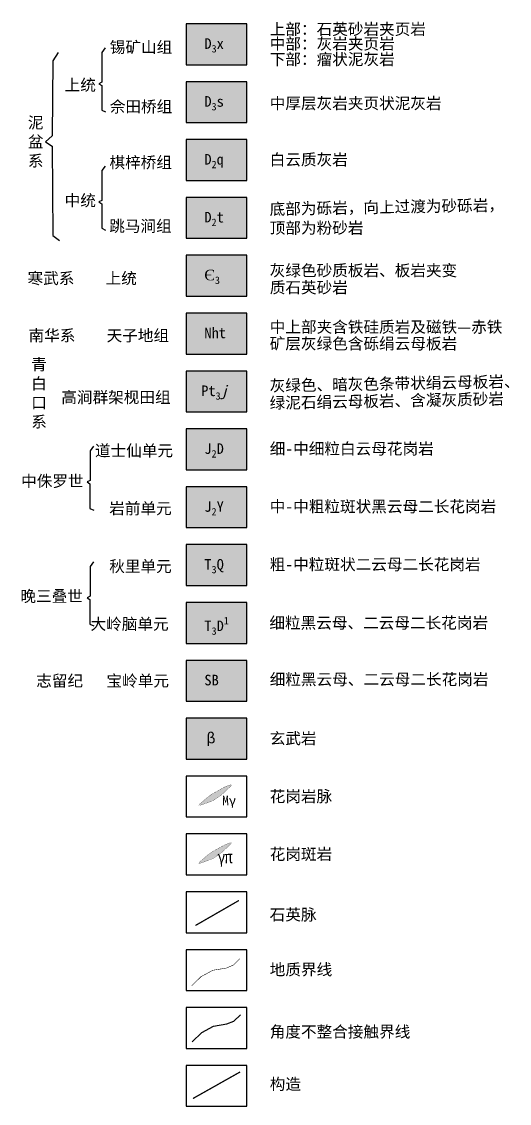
# Model space of a CAD drawing. Extents: x 13788 to 14373, y 59028 to 59855.
# Drawn here: x 14255.7 to 14370.7, y 59367.1 to 59622 of the extents above; entities that cross this region are included whole.
import ezdxf

# ---------------------------------------------------------------- set-up
doc = ezdxf.new("R2010")
doc.units = 0
doc.header["$LTSCALE"] = 0.5
doc.header["$MEASUREMENT"] = 0
for name, color, linetype in [('17填色', 7, 'Continuous'), ('图例WL', 7, 'Continuous'), ('填色', 6, 'Continuous')]:
    doc.layers.add(name, color=color, linetype=linetype)
doc.styles.add('HZTXT', font='', dxfattribs={"height": 1})
doc.styles.get("Standard").update_dxf_attribs({"font": ''})
doc.styles.get('HZTXT').set_extended_font_data('SimSun')
doc.styles.get('Standard').set_extended_font_data('SimSun')
doc.linetypes.add('实测不整合界线', pattern='A,0.408529,[54,DZZT,S=0.03,R=0,X=0,Y=1],1,[54,DZZT,S=0.03,R=0,X=0,Y=1],0.591471', length=2)

msp = doc.modelspace()

# ---------------------------------------------------------------- hatches: boundary and pattern name
at = {"layer": '17填色', "linetype": 'Continuous', "true_color": 0xfb98f3}
msp.add_hatch(color=211, dxfattribs=at).paths.add_polyline_path([(14308.79, 59512.44), (14294.45, 59512.44), (14294.45, 59502.81), (14308.79, 59502.81)])
at = {"layer": '图例WL', "true_color": 0xf7dfc7}
msp.add_hatch(color=254, dxfattribs=at).paths.add_polyline_path([(14308.79, 59621.53), (14294.45, 59621.53), (14294.45, 59611.89), (14308.79, 59611.89)])
at = {"layer": '图例WL', "true_color": 0xefcfc7}
msp.add_hatch(color=254, dxfattribs=at).paths.add_polyline_path([(14308.79, 59607.89), (14294.45, 59607.89), (14294.45, 59598.25), (14308.79, 59598.25)])
at = {"layer": '图例WL', "true_color": 0xe7c7b7}
msp.add_hatch(color=254, dxfattribs=at).paths.add_polyline_path([(14308.79, 59594.25), (14294.45, 59594.25), (14294.45, 59584.62), (14308.79, 59584.62)])
at = {"layer": '图例WL', "true_color": 0xffcfbf}
msp.add_hatch(color=254, dxfattribs=at).paths.add_polyline_path([(14308.79, 59580.62), (14294.45, 59580.62), (14294.45, 59570.98), (14308.79, 59570.98)])
at = {"layer": '图例WL', "true_color": 0xb3e4ef}
msp.add_hatch(color=254, dxfattribs=at).paths.add_polyline_path([(14308.79, 59566.98), (14294.45, 59566.98), (14294.45, 59557.35), (14308.79, 59557.35)])
at = {"layer": '图例WL', "true_color": 0xffcc7f}
msp.add_hatch(color=31, dxfattribs=at).paths.add_polyline_path([(14308.79, 59553.35), (14294.45, 59553.35), (14294.45, 59543.71), (14308.79, 59543.71)])
at = {"layer": '图例WL', "true_color": 0xf5e173}
msp.add_hatch(color=41, dxfattribs=at).paths.add_polyline_path([(14308.79, 59539.71), (14294.45, 59539.71), (14294.45, 59530.08), (14308.79, 59530.08)])
at = {"layer": '图例WL', "linetype": 'Continuous', "true_color": 0xffb3ff}
msp.add_hatch(color=211, dxfattribs=at).paths.add_polyline_path([(14308.79, 59526.08), (14294.45, 59526.08), (14294.45, 59516.44), (14308.79, 59516.44)])
at = {"layer": '图例WL', "linetype": 'Continuous', "true_color": 0xfd7e72}
msp.add_hatch(color=11, dxfattribs=at).paths.add_polyline_path([(14308.79, 59498.81), (14294.45, 59498.81), (14294.45, 59489.17), (14308.79, 59489.17)])
at = {"layer": '图例WL', "true_color": 0xff8787}
msp.add_hatch(color=11, dxfattribs=at).paths.add_polyline_path([(14308.79, 59471.54), (14294.45, 59471.54), (14294.45, 59461.9), (14308.79, 59461.9)])
at = {"layer": '图例WL', "true_color": 0x00ef00}
msp.add_hatch(color=3, dxfattribs=at).paths.add_polyline_path([(14308.79, 59457.9), (14294.45, 59457.9), (14294.45, 59448.27), (14308.79, 59448.27)])
at = {"layer": '图例WL'}
msp.add_hatch(color=1, dxfattribs=at).paths.add_polyline_path([(14300.48, 59426.37), (14301.54, 59426.95), (14303.48, 59428.03), (14304.52, 59428.46), (14304.95, 59428.59), (14305.2, 59428.59), (14304.93, 59428.21), (14302.93, 59426.32), (14300.89, 59424.88), (14298.85, 59424.11), (14297.79, 59423.73), (14297.43, 59423.72), (14297.73, 59424.11), (14299.51, 59425.64)])
at = {"layer": '填色', "linetype": 'Continuous', "true_color": 0xff3838}
msp.add_hatch(color=20, dxfattribs=at).paths.add_polyline_path([(14308.79, 59485.17), (14294.45, 59485.17), (14294.45, 59475.54), (14308.79, 59475.54)])
at = {"layer": '填色', "true_color": 0xff6161}
msp.add_hatch(color=11, dxfattribs=at).paths.add_polyline_path([(14300.48, 59440.01), (14301.54, 59440.59), (14303.48, 59441.67), (14304.52, 59442.09), (14304.95, 59442.23), (14305.2, 59442.23), (14304.93, 59441.84), (14302.93, 59439.95), (14300.89, 59438.52), (14298.85, 59437.74), (14297.79, 59437.37), (14297.43, 59437.36), (14297.73, 59437.75), (14299.51, 59439.28)])

# ---------------------------------------------------------------- linework, layer by layer
at = {"layer": '图例WL'}
for points in [[(14294.45, 59611.89), (14308.79, 59611.89), (14308.79, 59621.53), (14294.45, 59621.53), (14294.45, 59611.89)], [(14294.45, 59598.25), (14308.79, 59598.25), (14308.79, 59607.89), (14294.45, 59607.89), (14294.45, 59598.25)], [(14294.45, 59584.62), (14308.79, 59584.62), (14308.79, 59594.25), (14294.45, 59594.25), (14294.45, 59584.62)], [(14294.45, 59570.98), (14308.79, 59570.98), (14308.79, 59580.62), (14294.45, 59580.62), (14294.45, 59570.98)], [(14294.45, 59557.35), (14308.79, 59557.35), (14308.79, 59566.98), (14294.45, 59566.98), (14294.45, 59557.35)], [(14294.45, 59543.71), (14308.79, 59543.71), (14308.79, 59553.35), (14294.45, 59553.35), (14294.45, 59543.71)], [(14294.45, 59530.08), (14308.79, 59530.08), (14308.79, 59539.71), (14294.45, 59539.71), (14294.45, 59530.08)], [(14294.45, 59516.44), (14308.79, 59516.44), (14308.79, 59526.08), (14294.45, 59526.08), (14294.45, 59516.44)], [(14294.45, 59502.81), (14308.79, 59502.81), (14308.79, 59512.44), (14294.45, 59512.44), (14294.45, 59502.81)], [(14294.45, 59489.17), (14308.79, 59489.17), (14308.79, 59498.81), (14294.45, 59498.81), (14294.45, 59489.17)], [(14294.45, 59475.54), (14308.79, 59475.54), (14308.79, 59485.17), (14294.45, 59485.17), (14294.45, 59475.54)], [(14294.45, 59461.9), (14308.79, 59461.9), (14308.79, 59471.54), (14294.45, 59471.54), (14294.45, 59461.9)], [(14294.45, 59448.27), (14308.79, 59448.27), (14308.79, 59457.9), (14294.45, 59457.9), (14294.45, 59448.27)], [(14294.45, 59434.63), (14308.79, 59434.63), (14308.79, 59444.27), (14294.45, 59444.27), (14294.45, 59434.63)], [(14294.45, 59420.99), (14308.79, 59420.99), (14308.79, 59430.63), (14294.45, 59430.63), (14294.45, 59420.99)], [(14294.45, 59407.36), (14308.79, 59407.36), (14308.79, 59416.99), (14294.45, 59416.99), (14294.45, 59407.36)], [(14294.45, 59393.72), (14308.79, 59393.72), (14308.79, 59403.36), (14294.45, 59403.36), (14294.45, 59393.72)], [(14294.45, 59380.09), (14308.79, 59380.09), (14308.79, 59389.72), (14294.45, 59389.72), (14294.45, 59380.09)], [(14294.45, 59366.45), (14308.79, 59366.45), (14308.79, 59376.09), (14294.45, 59376.09), (14294.45, 59366.45)]]:
    msp.add_lwpolyline(points, dxfattribs=at)
at = {"layer": '图例WL', "linetype": 'Continuous'}
for points in [[(14264.29, 59614.76), (14263.02, 59612.77), (14262.88, 59595.12), (14261.34, 59593.71), (14262.88, 59592.73), (14263.02, 59571.64), (14264.57, 59570.43)], [(14275.36, 59615.86), (14274.59, 59614.79), (14274.59, 59607.74), (14273.89, 59607.41), (14274.57, 59606.98), (14274.57, 59601.2), (14275.44, 59600.8)], [(14275.36, 59588), (14274.59, 59586.93), (14274.59, 59579.89), (14273.89, 59579.56), (14274.57, 59579.12), (14274.57, 59573.34), (14275.44, 59572.94)], [(14272.58, 59522.02), (14271.81, 59520.94), (14271.81, 59513.9), (14271.11, 59513.57), (14271.79, 59513.14), (14271.79, 59507.35), (14272.66, 59506.96)], [(14272.58, 59494.75), (14271.81, 59493.67), (14271.81, 59486.63), (14271.11, 59486.3), (14271.79, 59485.87), (14271.79, 59480.08), (14272.66, 59479.68)]]:
    msp.add_lwpolyline(points, dxfattribs=at)
at = {"layer": '图例WL'}
for points, const_width in [([(14300.48, 59440.01), (14301.54, 59440.59), (14303.48, 59441.67), (14304.52, 59442.09), (14304.95, 59442.23), (14305.2, 59442.23), (14304.93, 59441.84), (14302.93, 59439.95), (14300.89, 59438.52), (14298.85, 59437.74), (14297.79, 59437.37), (14297.43, 59437.36), (14297.73, 59437.75), (14299.51, 59439.28), (14300.48, 59440.01)], 0.05), ([(14300.48, 59426.37), (14301.54, 59426.95), (14303.48, 59428.03), (14304.52, 59428.46), (14304.95, 59428.59), (14305.2, 59428.59), (14304.93, 59428.21), (14302.93, 59426.32), (14300.89, 59424.88), (14298.85, 59424.11), (14297.79, 59423.73), (14297.43, 59423.72), (14297.73, 59424.11), (14299.51, 59425.64), (14300.48, 59426.37)], 0.05), ([(14295.75, 59394.82), (14297.96, 59397), (14300.75, 59398.51), (14303.9, 59399.02), (14305.57, 59399.73), (14307.12, 59401.22)], 0.12), ([(14296.06, 59368.29), (14307.18, 59374.55)], 0.3)]:
    msp.add_lwpolyline(points, dxfattribs=dict(at, const_width=const_width))
at = {"layer": '图例WL', "color": 216, "true_color": 0x800080, "const_width": 0.3}
msp.add_lwpolyline([(14306.9, 59414.96), (14296.65, 59409.06)], dxfattribs=at)
at = {"layer": '图例WL', "linetype": '实测不整合界线', "flags": 128}
msp.add_lwpolyline([(14295.9, 59381.64), (14298.12, 59383.82), (14300.91, 59385.34), (14304.05, 59385.85), (14305.73, 59386.55), (14307.28, 59388.04)], dxfattribs=at)

# ---------------------------------------------------------------- texts
at = {"layer": '图例WL', "color": 7, "style": 'HZTXT'}
for s, p in [('上部：石英砂岩夹页岩', (14314.16, 59618.93)), ('锡矿山组', (14276.45, 59614.67)), ('中部：灰岩夹页岩', (14314.16, 59615.48)), ('下部：瘤状泥灰岩', (14314.16, 59611.83)), ('上统', (14265.82, 59605.77)), ('中厚层灰岩夹页状泥灰岩', (14314.16, 59601.46)), ('佘田桥组', (14276.45, 59600.67)), ('棋梓桥组', (14276.38, 59587.52)), ('白云质灰岩', (14314.16, 59588.18)), ('中统', (14265.82, 59578.55)), ('跳马涧组', (14276.33, 59572.53)), ('顶部为粉砂岩', (14314.16, 59572.09)), ('寒武系    上统', (14257.07, 59560.22)), ('灰绿色砂质板岩、板岩夹变', (14314.16, 59562.07)), ('质石英砂岩', (14314.16, 59558.04)), ('中上部夹含铁硅质岩及磁铁—赤铁', (14314.16, 59548.75)), ('南华系    天子地组', (14257.31, 59546.73)), ('矿层灰绿色含砾绢云母板岩', (14314.16, 59544.83)), ('高涧群架枧田组', (14265.03, 59532.18)), ('道士仙单元', (14272.96, 59519.62)), ('细-中细粒白云母花岗岩', (14314.16, 59520.07)), ('中侏罗世', (14255.55, 59512.42)), ('岩前单元', (14276.32, 59505.99)), ('中-中粗粒斑状黑云母二长花岗岩', (14314.16, 59506.44)), ('秋里单元', (14276.32, 59492.35)), ('粗-中粒斑状二云母二长花岗岩', (14314.16, 59492.8)), ('晚三叠世 ', (14255.39, 59485.31)), ('         大岭脑单元', (14255.39, 59478.75)), ('细粒黑云母、二云母二长花岗岩', (14314.07, 59479.03)), (' 志留纪   宝岭单元', (14257.28, 59465.37)), ('细粒黑云母、二云母二长花岗岩', (14314.16, 59465.71)), ('石英脉', (14314.16, 59410.27)), ('地质界线', (14314.16, 59397.33)), ('角度不整合接触界线', (14314.16, 59382.68)), ('构造', (14314.16, 59370.35))]:
    msp.add_text(s, height=2.7, dxfattribs=at).set_placement(p)
for s, p in [('底部为砾岩，向上过渡为砂砾岩，', (14314.16, 59576.51)), ('灰绿色、暗灰色条带状绢云母板岩、', (14314.16, 59534.9)), ('绿泥石绢云母板岩、含凝灰质砂岩', (14314.16, 59530.83))]:
    msp.add_text(s, height=2.7, rotation=1.0381, dxfattribs=at).set_placement(p)
at = {"layer": '图例WL', "color": 7}
for s, insert, char_height, width, attachment_point in [('\\A1;{\\fSimSun|b0|i0|c134|p2;D\\H0.7x;\\S^ 3;\\H1.429x;x}', (14298.75, 59618.13), 2.5, 30.716, 1), ('\\A1;{\\fSimSun|b0|i0|c134|p2;D\\H0.7x;\\S^ 3;\\H1.429x;s}', (14298.75, 59604.49), 2.5, 30.716, 1), ('\\A1;{\\fSimSun|b0|i0|c134|p2;D\\H0.7x;\\S^ 2;\\H1.429x;q}', (14298.75, 59590.85), 2.5, 30.716, 1), ('\\A1;{\\fSimSun|b0|i0|c134|p2;D\\H0.7x;\\S^ 2;\\H1.429x;t}', (14298.75, 59577.22), 2.5, 30.716, 1), ('\\A1;{\\fTimes New Roman|b0|i0|c204|p18;Є\\fSimSun|b0|i0|c134|p2;\\H0.7x;\\S^ 3;}', (14298.75, 59563.58), 2.5, 30.716, 1), ('{\\fSimSun|b0|i0|c134|p2;Nht}', (14298.75, 59549.95), 2.5, 30.716, 1), ('\\A1;Pt{\\H0.7x;\\S^ 3;\\fSimSun|b0|i1|c134|p2;\\H1.429x;j}', (14298, 59536.31), 2.5, 30.716, 1), ('\\A1;J{\\H0.7x;\\S^ 2;\\H1.429x;D}', (14298.75, 59522.68), 2.5, 30.716, 1), ('\\A1;{\\fSimSun|b0|i0|c134|p2;J\\H0.7x;\\S^ 2;\\H1.429x;Y}', (14298.75, 59509.04), 2.5, 30.716, 1), ('\\A1;T{\\H0.7x;\\S^ 3;\\H1.429x;Q}', (14298.75, 59495.41), 2.5, 30.716, 1), ('\\A1;{\\fSimSun|b0|i0|c134|p2;T\\H0.7x;\\S^ 3;\\H1.429x;D\\H0.7x;\\S1^ ;}', (14298.75, 59481.77), 2.5, 30.716, 1), ('{\\fSimSun|b0|i0|c134|p2;SB}', (14298.75, 59468.14), 2.5, 30.716, 1), ('{\\fSimSun|b0|i0|c134|p2;β}', (14299.24, 59454.5), 2.5, 30.716, 1), ('玄武岩', (14314.16, 59451.49), 2.7, 34.56, 7), ('花岗岩脉', (14314.16, 59437.85), 2.7, 34.56, 7), ('花岗斑岩', (14314.16, 59424.22), 2.7, 34.56, 7)]:
    msp.add_mtext(s, dxfattribs=dict(at, insert=insert, char_height=char_height, width=width, attachment_point=attachment_point))
at = {"layer": '图例WL', "color": 7, "char_height": 2.7, "attachment_point": 1, "style": 'HZTXT'}
for s, insert, width in [('泥盆系', (14257.15, 59599.6), 5.8811), ('青白口系', (14257.94, 59542.61), 3.4075)]:
    msp.add_mtext(s, dxfattribs=dict(at, insert=insert, width=width))
at = {"layer": '图例WL', "color": 7, "attachment_point": 7, "rotation": 1.0381}
for s, insert, char_height, width in [('Mγ', (14303.02, 59436.75), 2.25, 4.05), ('{\\W0.8;\\T0.75;γπ}', (14301.92, 59422.9), 2.97, 5.346)]:
    msp.add_mtext(s, dxfattribs=dict(at, insert=insert, char_height=char_height, width=width))

doc.saveas('drawing.dxf')
